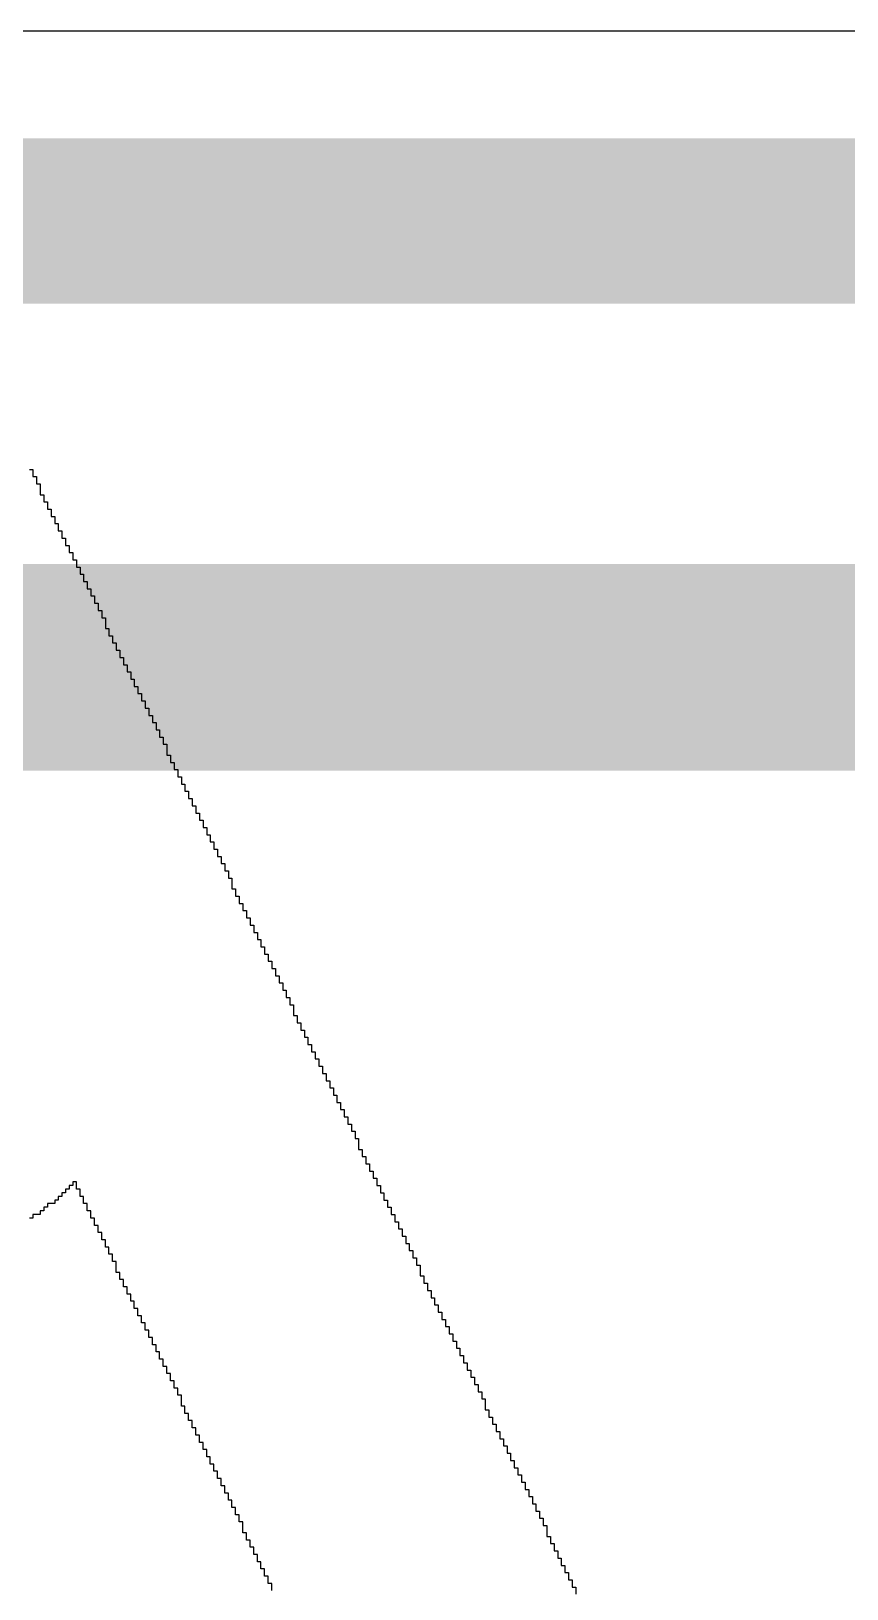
# Model space of a CAD drawing. Header units: inches. Extents: x -0.3 to 9.9, y -0.4 to 5.
# Drawn here: x 2.3925 to 2.432, y 1.0721 to 1.1474 of the extents above; entities that cross this region are included whole.
import ezdxf

# ---------------------------------------------------------------- set-up
doc = ezdxf.new("R2010")
doc.units = ezdxf.units.IN
doc.header["$MEASUREMENT"] = 0
doc.layers.add('Top Layer', color=1, linetype='Continuous')
doc.layers.add('Top Overlay', color=2, linetype='Continuous')

msp = doc.modelspace()

# ---------------------------------------------------------------- linework, layer by layer
at = {"layer": 'Top Layer'}
msp.add_line((2.643146, 1.147401), (2.091867, 1.147401), dxfattribs=at)
for points in [[(2.087776, 1.138224, 0.008, 0.008, 0), (2.674776, 1.138224, 0.008, 0.008, 0)], [(2.361634, 1.116634, 0.01, 0.01, 0), (2.677673, 1.116634, 0.01, 0.01, 0)]]:
    msp.add_lwpolyline(points, format="xyseb", dxfattribs=at)
at = {"layer": 'Top Overlay'}
for p, q in [((2.392456, 1.126209), (2.392631, 1.126209)), ((2.392631, 1.126209), (2.392631, 1.125859)), ((2.392631, 1.125859), (2.392805, 1.125859)), ((2.392805, 1.125859), (2.392805, 1.12551)), ((2.392805, 1.12551), (2.39298, 1.12551)), ((2.39298, 1.12551), (2.39298, 1.124985)), ((2.39298, 1.124985), (2.393155, 1.124985)), ((2.393155, 1.124985), (2.393155, 1.124635)), ((2.393155, 1.124635), (2.39333, 1.124635)), ((2.39333, 1.124635), (2.39333, 1.124285)), ((2.39333, 1.124285), (2.393505, 1.124285)), ((2.393505, 1.124285), (2.393505, 1.123935)), ((2.393505, 1.123935), (2.39368, 1.123935)), ((2.39368, 1.123935), (2.39368, 1.123586)), ((2.39368, 1.123586), (2.393855, 1.123586)), ((2.393855, 1.123586), (2.393855, 1.123236)), ((2.393855, 1.123236), (2.39403, 1.123236)), ((2.39403, 1.123236), (2.39403, 1.122886)), ((2.39403, 1.122886), (2.394205, 1.122886)), ((2.394205, 1.122886), (2.394205, 1.122536)), ((2.394205, 1.122536), (2.394379, 1.122536)), ((2.394379, 1.122536), (2.394379, 1.122186)), ((2.394379, 1.122186), (2.394554, 1.122186)), ((2.394554, 1.122186), (2.394554, 1.121837)), ((2.394554, 1.121837), (2.394729, 1.121837)), ((2.394729, 1.121837), (2.394729, 1.121487)), ((2.394729, 1.121487), (2.394904, 1.121487)), ((2.394904, 1.121487), (2.394904, 1.121137)), ((2.394904, 1.121137), (2.395079, 1.121137)), ((2.395079, 1.121137), (2.395079, 1.120787)), ((2.395079, 1.120787), (2.395254, 1.120787)), ((2.395254, 1.120787), (2.395254, 1.120437)), ((2.395254, 1.120437), (2.395429, 1.120437)), ((2.395429, 1.120437), (2.395429, 1.120088)), ((2.395429, 1.120088), (2.395604, 1.120088)), ((2.395604, 1.120088), (2.395604, 1.119738)), ((2.395604, 1.119738), (2.395779, 1.119738)), ((2.395779, 1.119738), (2.395779, 1.119388)), ((2.395779, 1.119388), (2.395954, 1.119388)), ((2.395954, 1.119388), (2.395954, 1.119038)), ((2.395954, 1.119038), (2.396129, 1.119038)), ((2.396129, 1.119038), (2.396129, 1.118513)), ((2.396129, 1.118513), (2.396303, 1.118513)), ((2.396303, 1.118513), (2.396303, 1.118164)), ((2.396303, 1.118164), (2.396478, 1.118164)), ((2.396478, 1.118164), (2.396478, 1.117814)), ((2.396478, 1.117814), (2.396653, 1.117814)), ((2.396653, 1.117814), (2.396653, 1.117464)), ((2.396653, 1.117464), (2.396828, 1.117464)), ((2.396828, 1.117464), (2.396828, 1.117114)), ((2.396828, 1.117114), (2.397003, 1.117114)), ((2.397003, 1.117114), (2.397003, 1.116764)), ((2.397003, 1.116764), (2.397178, 1.116764)), ((2.397178, 1.116764), (2.397178, 1.116415)), ((2.397178, 1.116415), (2.397353, 1.116415)), ((2.397353, 1.116415), (2.397353, 1.116065)), ((2.397353, 1.116065), (2.397528, 1.116065)), ((2.397528, 1.116065), (2.397528, 1.115715)), ((2.397528, 1.115715), (2.397703, 1.115715)), ((2.397703, 1.115715), (2.397703, 1.115365)), ((2.397703, 1.115365), (2.397878, 1.115365)), ((2.397878, 1.115365), (2.397878, 1.115015)), ((2.397878, 1.115015), (2.398052, 1.115015)), ((2.398052, 1.115015), (2.398052, 1.114666)), ((2.398052, 1.114666), (2.398227, 1.114666)), ((2.398227, 1.114666), (2.398227, 1.114316)), ((2.398227, 1.114316), (2.398402, 1.114316)), ((2.398402, 1.114316), (2.398402, 1.113966)), ((2.398402, 1.113966), (2.398577, 1.113966)), ((2.398577, 1.113966), (2.398577, 1.113616)), ((2.398577, 1.113616), (2.398752, 1.113616)), ((2.398752, 1.113616), (2.398752, 1.113266)), ((2.398752, 1.113266), (2.398927, 1.113266)), ((2.398927, 1.113266), (2.398927, 1.112917)), ((2.398927, 1.112917), (2.399102, 1.112917)), ((2.399102, 1.112917), (2.399102, 1.112392)), ((2.399102, 1.112392), (2.399277, 1.112392)), ((2.399277, 1.112392), (2.399277, 1.112042)), ((2.399277, 1.112042), (2.399452, 1.112042)), ((2.399452, 1.112042), (2.399452, 1.111692)), ((2.399452, 1.111692), (2.399627, 1.111692)), ((2.399627, 1.111692), (2.399627, 1.111342)), ((2.399627, 1.111342), (2.399802, 1.111342)), ((2.399802, 1.111342), (2.399802, 1.110993)), ((2.399802, 1.110993), (2.399976, 1.110993)), ((2.399976, 1.110993), (2.399976, 1.110643)), ((2.399976, 1.110643), (2.400151, 1.110643)), ((2.400151, 1.110643), (2.400151, 1.110293)), ((2.400151, 1.110293), (2.400326, 1.110293)), ((2.400326, 1.110293), (2.400326, 1.109943)), ((2.400326, 1.109943), (2.400501, 1.109943)), ((2.400501, 1.109943), (2.400501, 1.109593)), ((2.400501, 1.109593), (2.400676, 1.109593)), ((2.400676, 1.109593), (2.400676, 1.109244)), ((2.400676, 1.109244), (2.400851, 1.109244)), ((2.400851, 1.109244), (2.400851, 1.108894)), ((2.400851, 1.108894), (2.401026, 1.108894)), ((2.401026, 1.108894), (2.401026, 1.108544)), ((2.401026, 1.108544), (2.401201, 1.108544)), ((2.401201, 1.108544), (2.401201, 1.108194)), ((2.401201, 1.108194), (2.401376, 1.108194)), ((2.401376, 1.108194), (2.401376, 1.107844)), ((2.401376, 1.107844), (2.401551, 1.107844)), ((2.401551, 1.107844), (2.401551, 1.107495)), ((2.401551, 1.107495), (2.401725, 1.107495)), ((2.401725, 1.107495), (2.401725, 1.107145)), ((2.401725, 1.107145), (2.4019, 1.107145)), ((2.4019, 1.107145), (2.4019, 1.106795)), ((2.4019, 1.106795), (2.402075, 1.106795)), ((2.402075, 1.106795), (2.402075, 1.106445)), ((2.402075, 1.106445), (2.40225, 1.106445)), ((2.40225, 1.106445), (2.40225, 1.10592)), ((2.40225, 1.10592), (2.402425, 1.10592)), ((2.402425, 1.10592), (2.402425, 1.105571)), ((2.402425, 1.105571), (2.4026, 1.105571)), ((2.4026, 1.105571), (2.4026, 1.105221)), ((2.4026, 1.105221), (2.402775, 1.105221)), ((2.402775, 1.105221), (2.402775, 1.104871)), ((2.402775, 1.104871), (2.40295, 1.104871)), ((2.40295, 1.104871), (2.40295, 1.104521)), ((2.40295, 1.104521), (2.403125, 1.104521)), ((2.403125, 1.104521), (2.403125, 1.104171)), ((2.403125, 1.104171), (2.4033, 1.104171)), ((2.4033, 1.104171), (2.4033, 1.103822)), ((2.4033, 1.103822), (2.403475, 1.103822)), ((2.403475, 1.103822), (2.403475, 1.103472)), ((2.403475, 1.103472), (2.403649, 1.103472)), ((2.403649, 1.103472), (2.403649, 1.103122)), ((2.403649, 1.103122), (2.403824, 1.103122)), ((2.403824, 1.103122), (2.403824, 1.102772)), ((2.403824, 1.102772), (2.403999, 1.102772)), ((2.403999, 1.102772), (2.403999, 1.102422)), ((2.403999, 1.102422), (2.404174, 1.102422)), ((2.404174, 1.102422), (2.404174, 1.102073)), ((2.404174, 1.102073), (2.404349, 1.102073)), ((2.404349, 1.102073), (2.404349, 1.101723)), ((2.404349, 1.101723), (2.404524, 1.101723)), ((2.404524, 1.101723), (2.404524, 1.101373)), ((2.404524, 1.101373), (2.404699, 1.101373)), ((2.404699, 1.101373), (2.404699, 1.101023)), ((2.404699, 1.101023), (2.404874, 1.101023)), ((2.404874, 1.101023), (2.404874, 1.100673)), ((2.404874, 1.100673), (2.405049, 1.100673)), ((2.405049, 1.100673), (2.405049, 1.100323)), ((2.405049, 1.100323), (2.405223, 1.100323)), ((2.405223, 1.100323), (2.405223, 1.099799)), ((2.405223, 1.099799), (2.405398, 1.099799)), ((2.405398, 1.099799), (2.405398, 1.099449)), ((2.405398, 1.099449), (2.405573, 1.099449)), ((2.405573, 1.099449), (2.405573, 1.099099)), ((2.405573, 1.099099), (2.405748, 1.099099)), ((2.405748, 1.099099), (2.405748, 1.098749)), ((2.405748, 1.098749), (2.405923, 1.098749)), ((2.405923, 1.098749), (2.405923, 1.098399)), ((2.405923, 1.098399), (2.406098, 1.098399)), ((2.406098, 1.098399), (2.406098, 1.09805)), ((2.406098, 1.09805), (2.406273, 1.09805)), ((2.406273, 1.09805), (2.406273, 1.0977)), ((2.406273, 1.0977), (2.406448, 1.0977)), ((2.406448, 1.0977), (2.406448, 1.09735)), ((2.406448, 1.09735), (2.406623, 1.09735)), ((2.406623, 1.09735), (2.406623, 1.097)), ((2.406623, 1.097), (2.406798, 1.097)), ((2.406798, 1.097), (2.406798, 1.09665)), ((2.406798, 1.09665), (2.406973, 1.09665)), ((2.406973, 1.09665), (2.406973, 1.096301)), ((2.406973, 1.096301), (2.407148, 1.096301)), ((2.407148, 1.096301), (2.407148, 1.095951)), ((2.407148, 1.095951), (2.407322, 1.095951)), ((2.407322, 1.095951), (2.407322, 1.095601)), ((2.407322, 1.095601), (2.407497, 1.095601)), ((2.407497, 1.095601), (2.407497, 1.095251)), ((2.407497, 1.095251), (2.407672, 1.095251)), ((2.407672, 1.095251), (2.407672, 1.094901)), ((2.407672, 1.094901), (2.407847, 1.094901)), ((2.407847, 1.094901), (2.407847, 1.094552)), ((2.407847, 1.094552), (2.408022, 1.094552)), ((2.408022, 1.094552), (2.408022, 1.094202)), ((2.408022, 1.094202), (2.408197, 1.094202)), ((2.408197, 1.094202), (2.408197, 1.093852)), ((2.408197, 1.093852), (2.408372, 1.093852)), ((2.408372, 1.093852), (2.408372, 1.093327)), ((2.408372, 1.093327), (2.408547, 1.093327)), ((2.408547, 1.093327), (2.408547, 1.092977)), ((2.408547, 1.092977), (2.408722, 1.092977)), ((2.408722, 1.092977), (2.408722, 1.092628)), ((2.408722, 1.092628), (2.408896, 1.092628)), ((2.408896, 1.092628), (2.408896, 1.092278)), ((2.408896, 1.092278), (2.409071, 1.092278)), ((2.409071, 1.092278), (2.409071, 1.091928)), ((2.394554, 1.091578), (2.394379, 1.091578)), ((2.394379, 1.091578), (2.394379, 1.091403)), ((2.394729, 1.091753), (2.394554, 1.091753)), ((2.394554, 1.091753), (2.394554, 1.091578)), ((2.394729, 1.091403), (2.394729, 1.091753)), ((2.409071, 1.091928), (2.409246, 1.091928)), ((2.409246, 1.091928), (2.409246, 1.091578)), ((2.409246, 1.091578), (2.409421, 1.091578)), ((2.409421, 1.091578), (2.409421, 1.091228)), ((2.39368, 1.090704), (2.39333, 1.090704)), ((2.39333, 1.090704), (2.39333, 1.090529)), ((2.393855, 1.090879), (2.39368, 1.090879)), ((2.39368, 1.090879), (2.39368, 1.090704)), ((2.39403, 1.091053), (2.393855, 1.091053)), ((2.393855, 1.091053), (2.393855, 1.090879)), ((2.394205, 1.091228), (2.39403, 1.091228)), ((2.39403, 1.091228), (2.39403, 1.091053)), ((2.394379, 1.091403), (2.394205, 1.091403)), ((2.394205, 1.091403), (2.394205, 1.091228)), ((2.394904, 1.091403), (2.394729, 1.091403)), ((2.394904, 1.091053), (2.394904, 1.091403)), ((2.395079, 1.091053), (2.394904, 1.091053)), ((2.395079, 1.090704), (2.395079, 1.091053)), ((2.395254, 1.090704), (2.395079, 1.090704)), ((2.395254, 1.090354), (2.395254, 1.090704)), ((2.409421, 1.091228), (2.409596, 1.091228)), ((2.409596, 1.091228), (2.409596, 1.090879)), ((2.409596, 1.090879), (2.409771, 1.090879)), ((2.409771, 1.090879), (2.409771, 1.090529)), ((2.392631, 1.090004), (2.392456, 1.090004)), ((2.39298, 1.090179), (2.392631, 1.090179)), ((2.392631, 1.090179), (2.392631, 1.090004)), ((2.393155, 1.090354), (2.39298, 1.090354)), ((2.39298, 1.090354), (2.39298, 1.090179)), ((2.39333, 1.090529), (2.393155, 1.090529)), ((2.393155, 1.090529), (2.393155, 1.090354)), ((2.395429, 1.090354), (2.395254, 1.090354)), ((2.395429, 1.090004), (2.395429, 1.090354)), ((2.395604, 1.090004), (2.395429, 1.090004)), ((2.395604, 1.089654), (2.395604, 1.090004)), ((2.409771, 1.090529), (2.409946, 1.090529)), ((2.409946, 1.090529), (2.409946, 1.090179)), ((2.409946, 1.090179), (2.410121, 1.090179)), ((2.410121, 1.090179), (2.410121, 1.089829)), ((2.395779, 1.089654), (2.395604, 1.089654)), ((2.395779, 1.089304), (2.395779, 1.089654)), ((2.395954, 1.089304), (2.395779, 1.089304)), ((2.395954, 1.088955), (2.395954, 1.089304)), ((2.410121, 1.089829), (2.410296, 1.089829)), ((2.410296, 1.089829), (2.410296, 1.089479)), ((2.410296, 1.089479), (2.410471, 1.089479)), ((2.410471, 1.089479), (2.410471, 1.08913)), ((2.396129, 1.088955), (2.395954, 1.088955)), ((2.396129, 1.088605), (2.396129, 1.088955)), ((2.396303, 1.088605), (2.396129, 1.088605)), ((2.396303, 1.088255), (2.396303, 1.088605)), ((2.410471, 1.08913), (2.410646, 1.08913)), ((2.410646, 1.08913), (2.410646, 1.08878)), ((2.410646, 1.08878), (2.41082, 1.08878)), ((2.41082, 1.08878), (2.41082, 1.08843)), ((2.396478, 1.088255), (2.396303, 1.088255)), ((2.396478, 1.087905), (2.396478, 1.088255)), ((2.396653, 1.087905), (2.396478, 1.087905)), ((2.396653, 1.087381), (2.396653, 1.087905)), ((2.41082, 1.08843), (2.410995, 1.08843)), ((2.410995, 1.08843), (2.410995, 1.08808)), ((2.410995, 1.08808), (2.41117, 1.08808)), ((2.41117, 1.08808), (2.41117, 1.08773)), ((2.41117, 1.08773), (2.411345, 1.08773)), ((2.411345, 1.08773), (2.411345, 1.087206)), ((2.396828, 1.087381), (2.396653, 1.087381)), ((2.396828, 1.087031), (2.396828, 1.087381)), ((2.397003, 1.087031), (2.396828, 1.087031)), ((2.397003, 1.086681), (2.397003, 1.087031)), ((2.411345, 1.087206), (2.41152, 1.087206)), ((2.41152, 1.087206), (2.41152, 1.086856)), ((2.397178, 1.086681), (2.397003, 1.086681)), ((2.397178, 1.086331), (2.397178, 1.086681)), ((2.397353, 1.086331), (2.397178, 1.086331)), ((2.397353, 1.085981), (2.397353, 1.086331)), ((2.41152, 1.086856), (2.411695, 1.086856)), ((2.411695, 1.086856), (2.411695, 1.086506)), ((2.411695, 1.086506), (2.41187, 1.086506)), ((2.41187, 1.086506), (2.41187, 1.086156)), ((2.397528, 1.085981), (2.397353, 1.085981)), ((2.397528, 1.085632), (2.397528, 1.085981)), ((2.397703, 1.085632), (2.397528, 1.085632)), ((2.397703, 1.085282), (2.397703, 1.085632)), ((2.41187, 1.086156), (2.412045, 1.086156)), ((2.412045, 1.086156), (2.412045, 1.085806)), ((2.412045, 1.085806), (2.41222, 1.085806)), ((2.41222, 1.085806), (2.41222, 1.085457)), ((2.41222, 1.085457), (2.412395, 1.085457)), ((2.412395, 1.085457), (2.412395, 1.085107)), ((2.397878, 1.085282), (2.397703, 1.085282)), ((2.397878, 1.084932), (2.397878, 1.085282)), ((2.398052, 1.084932), (2.397878, 1.084932)), ((2.398052, 1.084582), (2.398052, 1.084932)), ((2.412395, 1.085107), (2.41257, 1.085107)), ((2.41257, 1.085107), (2.41257, 1.084757)), ((2.41257, 1.084757), (2.412744, 1.084757)), ((2.412744, 1.084757), (2.412744, 1.084407)), ((2.398227, 1.084582), (2.398052, 1.084582)), ((2.398227, 1.084232), (2.398227, 1.084582)), ((2.398402, 1.084232), (2.398227, 1.084232)), ((2.398402, 1.083883), (2.398402, 1.084232)), ((2.412744, 1.084407), (2.412919, 1.084407)), ((2.412919, 1.084407), (2.412919, 1.084057)), ((2.412919, 1.084057), (2.413094, 1.084057)), ((2.413094, 1.084057), (2.413094, 1.083708)), ((2.398577, 1.083883), (2.398402, 1.083883)), ((2.398577, 1.083533), (2.398577, 1.083883)), ((2.398752, 1.083533), (2.398577, 1.083533)), ((2.398752, 1.083183), (2.398752, 1.083533)), ((2.398927, 1.083183), (2.398752, 1.083183)), ((2.398927, 1.082833), (2.398927, 1.083183)), ((2.413094, 1.083708), (2.413269, 1.083708)), ((2.413269, 1.083708), (2.413269, 1.083358)), ((2.413269, 1.083358), (2.413444, 1.083358)), ((2.413444, 1.083358), (2.413444, 1.083008)), ((2.399102, 1.082833), (2.398927, 1.082833)), ((2.399102, 1.082483), (2.399102, 1.082833)), ((2.399277, 1.082483), (2.399102, 1.082483)), ((2.399277, 1.082133), (2.399277, 1.082483)), ((2.413444, 1.083008), (2.413619, 1.083008)), ((2.413619, 1.083008), (2.413619, 1.082658)), ((2.413619, 1.082658), (2.413794, 1.082658)), ((2.413794, 1.082658), (2.413794, 1.082308)), ((2.399452, 1.082133), (2.399277, 1.082133)), ((2.399452, 1.081784), (2.399452, 1.082133)), ((2.399627, 1.081784), (2.399452, 1.081784)), ((2.399627, 1.081434), (2.399627, 1.081784)), ((2.413794, 1.082308), (2.413969, 1.082308)), ((2.413969, 1.082308), (2.413969, 1.081959)), ((2.413969, 1.081959), (2.414144, 1.081959)), ((2.414144, 1.081959), (2.414144, 1.081609)), ((2.399802, 1.081434), (2.399627, 1.081434)), ((2.399802, 1.080909), (2.399802, 1.081434)), ((2.399976, 1.080909), (2.399802, 1.080909)), ((2.399976, 1.080559), (2.399976, 1.080909)), ((2.414144, 1.081609), (2.414318, 1.081609)), ((2.414318, 1.081609), (2.414318, 1.081259)), ((2.414318, 1.081259), (2.414493, 1.081259)), ((2.414493, 1.081259), (2.414493, 1.080734)), ((2.400151, 1.080559), (2.399976, 1.080559)), ((2.400151, 1.08021), (2.400151, 1.080559)), ((2.400326, 1.08021), (2.400151, 1.08021)), ((2.400326, 1.07986), (2.400326, 1.08021)), ((2.414493, 1.080734), (2.414668, 1.080734)), ((2.414668, 1.080734), (2.414668, 1.080384)), ((2.414668, 1.080384), (2.414843, 1.080384)), ((2.414843, 1.080384), (2.414843, 1.080035)), ((2.400501, 1.07986), (2.400326, 1.07986)), ((2.400501, 1.07951), (2.400501, 1.07986)), ((2.400676, 1.07951), (2.400501, 1.07951)), ((2.400676, 1.07916), (2.400676, 1.07951)), ((2.414843, 1.080035), (2.415018, 1.080035)), ((2.415018, 1.080035), (2.415018, 1.079685)), ((2.415018, 1.079685), (2.415193, 1.079685)), ((2.415193, 1.079685), (2.415193, 1.079335)), ((2.400851, 1.07916), (2.400676, 1.07916)), ((2.400851, 1.07881), (2.400851, 1.07916)), ((2.401026, 1.07881), (2.400851, 1.07881)), ((2.401026, 1.078461), (2.401026, 1.07881)), ((2.415193, 1.079335), (2.415368, 1.079335)), ((2.415368, 1.079335), (2.415368, 1.078985)), ((2.415368, 1.078985), (2.415543, 1.078985)), ((2.415543, 1.078985), (2.415543, 1.078635)), ((2.401201, 1.078461), (2.401026, 1.078461)), ((2.401201, 1.078111), (2.401201, 1.078461)), ((2.401376, 1.078111), (2.401201, 1.078111)), ((2.401376, 1.077761), (2.401376, 1.078111)), ((2.415543, 1.078635), (2.415718, 1.078635)), ((2.415718, 1.078635), (2.415718, 1.078286)), ((2.415718, 1.078286), (2.415893, 1.078286)), ((2.415893, 1.078286), (2.415893, 1.077936)), ((2.415893, 1.077936), (2.416068, 1.077936)), ((2.416068, 1.077936), (2.416068, 1.077586)), ((2.401551, 1.077761), (2.401376, 1.077761)), ((2.401551, 1.077411), (2.401551, 1.077761)), ((2.401725, 1.077411), (2.401551, 1.077411)), ((2.401725, 1.077061), (2.401725, 1.077411)), ((2.416068, 1.077586), (2.416243, 1.077586)), ((2.416243, 1.077586), (2.416243, 1.077236)), ((2.416243, 1.077236), (2.416417, 1.077236)), ((2.416417, 1.077236), (2.416417, 1.076886)), ((2.4019, 1.077061), (2.401725, 1.077061)), ((2.4019, 1.076711), (2.4019, 1.077061)), ((2.402075, 1.076711), (2.4019, 1.076711)), ((2.402075, 1.076362), (2.402075, 1.076711)), ((2.416417, 1.076886), (2.416592, 1.076886)), ((2.416592, 1.076886), (2.416592, 1.076537)), ((2.416592, 1.076537), (2.416767, 1.076537)), ((2.416767, 1.076537), (2.416767, 1.076187)), ((2.40225, 1.076362), (2.402075, 1.076362)), ((2.40225, 1.076012), (2.40225, 1.076362)), ((2.402425, 1.076012), (2.40225, 1.076012)), ((2.402425, 1.075662), (2.402425, 1.076012)), ((2.4026, 1.075662), (2.402425, 1.075662)), ((2.4026, 1.075312), (2.4026, 1.075662)), ((2.416767, 1.076187), (2.416942, 1.076187)), ((2.416942, 1.076187), (2.416942, 1.075837)), ((2.416942, 1.075837), (2.417117, 1.075837)), ((2.417117, 1.075837), (2.417117, 1.075487)), ((2.402775, 1.075312), (2.4026, 1.075312)), ((2.402775, 1.074788), (2.402775, 1.075312)), ((2.417117, 1.075487), (2.417292, 1.075487)), ((2.417292, 1.075487), (2.417292, 1.075137)), ((2.417292, 1.075137), (2.417467, 1.075137)), ((2.417467, 1.075137), (2.417467, 1.074613)), ((2.40295, 1.074788), (2.402775, 1.074788)), ((2.40295, 1.074438), (2.40295, 1.074788)), ((2.403125, 1.074438), (2.40295, 1.074438)), ((2.403125, 1.074088), (2.403125, 1.074438)), ((2.417467, 1.074613), (2.417642, 1.074613)), ((2.417642, 1.074613), (2.417642, 1.074263)), ((2.417642, 1.074263), (2.417817, 1.074263)), ((2.417817, 1.074263), (2.417817, 1.073913)), ((2.4033, 1.074088), (2.403125, 1.074088)), ((2.4033, 1.073738), (2.4033, 1.074088)), ((2.403475, 1.073738), (2.4033, 1.073738)), ((2.403475, 1.073388), (2.403475, 1.073738)), ((2.403649, 1.073388), (2.403475, 1.073388)), ((2.403649, 1.073038), (2.403649, 1.073388)), ((2.417817, 1.073913), (2.417991, 1.073913)), ((2.417991, 1.073913), (2.417991, 1.073563)), ((2.417991, 1.073563), (2.418166, 1.073563)), ((2.418166, 1.073563), (2.418166, 1.073213)), ((2.403824, 1.073038), (2.403649, 1.073038)), ((2.403824, 1.072689), (2.403824, 1.073038)), ((2.403999, 1.072689), (2.403824, 1.072689)), ((2.403999, 1.072339), (2.403999, 1.072689)), ((2.418166, 1.073213), (2.418341, 1.073213)), ((2.418341, 1.073213), (2.418341, 1.072863)), ((2.418341, 1.072863), (2.418516, 1.072863)), ((2.418516, 1.072863), (2.418516, 1.072514)), ((2.404174, 1.072339), (2.403999, 1.072339)), ((2.404174, 1.071989), (2.404174, 1.072339)), ((2.418516, 1.072514), (2.418691, 1.072514)), ((2.418691, 1.072514), (2.418691, 1.072164)), ((2.418691, 1.072164), (2.418866, 1.072164)), ((2.418866, 1.072164), (2.418866, 1.071814))]:
    msp.add_line(p, q, dxfattribs=at)

doc.saveas('drawing.dxf')
